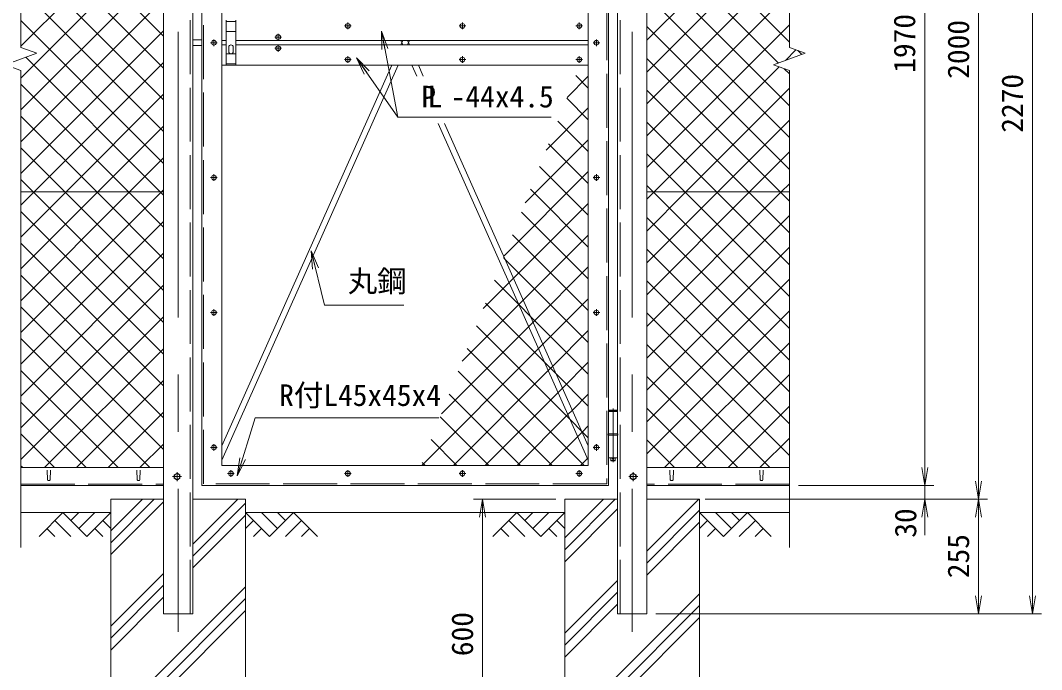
# Model space of a CAD drawing. Units: millimetres, scale not verified. Extents: x -4200 to 4200, y -2970 to 2970.
# Drawn here: x -2963 to -690, y -918 to 526 of the extents above; entities that cross this region are included whole.
import ezdxf
from ezdxf.enums import TextEntityAlignment as Align

# ---------------------------------------------------------------- set-up
doc = ezdxf.new("R2010")
doc.units = ezdxf.units.MM
doc.header["$LTSCALE"] = 20
doc.linetypes.add('DASHED', pattern=[7.5, 6, -1.5])
doc.linetypes.add('USER1', pattern=[50.8, 31.75, -6.35, 6.35, -6.35])
for name, color, linetype, lineweight in [('0-1_D-STR3', 3, 'Continuous', 13), ('0-2_D-BMK', 2, 'USER1', 13), ('0-3_D-STR1', 1, 'Continuous', 18), ('0-4_D-STR4', 7, 'Continuous', 9), ('0-5_D-BGD', 7, 'Continuous', 9), ('0-6_D-STR-DIM', 7, 'Continuous', 9), ('0-7_0', 7, 'Continuous', 9), ('0-8_D-DCR-HCH', 7, 'Continuous', 9), ('0-9_D-STR-TXT', 7, 'Continuous', 9), ('0-A_D-STR2', 7, 'Continuous', 9)]:
    doc.layers.add(name, color=color, linetype=linetype, lineweight=lineweight)
doc.styles.add('ＭＳ ゴシック', font='')
doc.styles.get('ＭＳ ゴシック').set_extended_font_data('MS Gothic')

# ---------------------------------------------------------------- blocks, each defined once
blk = doc.blocks.new('_Open')
at = {"layer": '0-7_0'}
blk.add_line((-20, 3.33), (0, 0), dxfattribs=at)
blk.add_lwpolyline([(-20, -3.33), (0, 0), (-20, 0)], dxfattribs=at)

msp = doc.modelspace()

# ---------------------------------------------------------------- linework, layer by layer
at = {"layer": '0-1_D-STR3'}
for p, q in [((-2505.05, 526.37), (-2505.05, 426.37)), ((-2483.05, 526.37), (-2483.05, 426.37)), ((-2579.05, 482.87), (-2559.05, 482.87)), ((-2111.43, 471.37), (-2115.9, 481.37)), ((-2115.9, 471.37), (-2111.43, 481.37)), ((-2097.19, 471.37), (-2101.66, 481.37)), ((-2101.66, 471.37), (-2097.19, 481.37)), ((-2579.05, 469.87), (-2559.05, 469.87)), ((-2499.05, 456.37), (-2499.05, 466.37)), ((-2489.05, 456.37), (-2489.05, 466.37)), ((-2514.05, -451.7), (-2121.76, 426.37)), ((-2514.05, -419.83), (-2136, 426.37)), ((-2080.36, 401.83), (-2091.33, 426.37)), ((-2066.13, 401.83), (-2077.09, 426.37)), ((-1699.05, -451.7), (-2033.37, 296.63)), ((-1699.05, -419.83), (-2019.13, 296.63)), ((-2961.55, 144.62), (-2644.05, 144.62)), ((-1251.55, 144.62), (-1569.05, 144.62)), ((-1653.55, -341.63), (-1652.55, -340.63)), ((-1635.55, -340.63), (-1652.55, -340.63)), ((-1635.55, -340.63), (-1634.55, -341.63)), ((-1634.35, -343.63), (-1653.75, -343.63)), ((-1653.75, -343.63), (-1653.75, -393.63)), ((-1653.55, -341.63), (-1653.55, -343.63)), ((-1653.55, -341.63), (-1634.55, -341.63)), ((-1634.55, -341.63), (-1634.55, -343.63)), ((-1634.35, -343.63), (-1634.35, -393.63)), ((-1633.55, -393.63), (-1654.55, -393.63)), ((-1654.55, -393.63), (-1654.55, -396.63)), ((-1633.55, -396.63), (-1654.55, -396.63)), ((-1653.75, -396.63), (-1653.75, -446.63)), ((-1634.35, -396.63), (-1634.35, -446.63)), ((-1633.55, -393.63), (-1633.55, -396.63)), ((-1634.35, -446.63), (-1653.75, -446.63)), ((-1649.05, -446.63), (-1649.05, -452.63)), ((-1648.05, -453.63), (-1649.05, -452.63)), ((-1640.05, -453.63), (-1648.05, -453.63)), ((-1639.05, -446.63), (-1639.05, -452.63)), ((-2620.55, -484.88), (-2614.05, -481.13)), ((-2620.55, -492.39), (-2620.55, -484.88)), ((-2614.05, -496.14), (-2620.55, -492.39)), ((-2614.05, -481.13), (-2607.55, -484.88)), ((-2607.55, -492.39), (-2614.05, -496.14)), ((-2607.55, -484.88), (-2607.55, -492.39)), ((-1599.05, -481.13), (-1605.55, -484.88)), ((-1605.55, -484.88), (-1605.55, -492.39)), ((-1605.55, -492.39), (-1599.05, -496.14)), ((-1592.55, -484.88), (-1599.05, -481.13)), ((-1599.05, -496.14), (-1592.55, -492.39)), ((-1592.55, -492.39), (-1592.55, -484.88))]:
    msp.add_line(p, q, dxfattribs=at)
at = {"layer": '0-1_D-STR3', "linetype": 'DASHED'}
for p, q in [((-2483.05, 523.37), (-2505.05, 523.37)), ((-2483.05, 501.37), (-2505.05, 501.37)), ((-2505.05, 451.37), (-2483.05, 451.37)), ((-2483.05, 429.37), (-2505.05, 429.37))]:
    msp.add_line(p, q, dxfattribs=at)
at = {"layer": '0-1_D-STR3'}
msp.add_lwpolyline([(-1640.05, -453.63), (-1639.05, -452.63), (-1649.05, -452.63)], dxfattribs=at)
for centre, radius in [((-2234.05, 513.87), 5.25), ((-1979.05, 513.87), 5.25), ((-1719.05, 513.87), 5.25), ((-2532.05, 476.37), 5.25), ((-2389.05, 488.87), 5.25), ((-1681.05, 476.37), 5.25), ((-2389.05, 463.87), 5.25), ((-2234.05, 438.87), 5.25), ((-1979.05, 438.87), 5.25), ((-1719.05, 438.87), 5.25), ((-2532.05, 176.37), 5.25), ((-1681.05, 176.37), 5.25), ((-2532.05, -123.63), 5.25), ((-1681.05, -123.63), 5.25), ((-2532.05, -423.63), 5.25), ((-1681.05, -423.63), 5.25), ((-1644.05, -448.63), 2), ((-2494.05, -481.63), 5.25), ((-2234.05, -481.63), 5.25), ((-1979.05, -481.63), 5.25), ((-1719.05, -481.63), 5.25), ((-2614.05, -488.63), 6.25), ((-1599.05, -488.63), 6.25)]:
    msp.add_circle(centre, radius, dxfattribs=at)
for centre, start, end in [((-2494.05, 466.37), 0.00035, 180.00001), ((-2494.05, 456.37), 180.00002, 0.00001)]:
    msp.add_arc(centre, 5, start, end, dxfattribs=at)
at = {"layer": '0-2_D-BMK'}
for p, q in [((-2611.55, 1516.37), (-2611.55, -833.63)), ((-1601.55, 1516.37), (-1601.55, -833.63)), ((-2226.61, 513.87), (-2241.49, 513.87)), ((-2234.05, 521.31), (-2234.05, 506.43)), ((-1971.61, 513.87), (-1986.49, 513.87)), ((-1979.05, 521.31), (-1979.05, 506.43)), ((-1711.61, 513.87), (-1726.49, 513.87)), ((-1719.05, 521.31), (-1719.05, 506.43)), ((-2532.05, 483.81), (-2532.05, 468.93)), ((-2381.61, 488.87), (-2396.49, 488.87)), ((-2389.05, 496.31), (-2389.05, 481.43)), ((-1681.05, 483.81), (-1681.05, 468.93)), ((-2524.61, 476.37), (-2539.49, 476.37)), ((-2381.61, 463.87), (-2396.49, 463.87)), ((-2389.05, 471.31), (-2389.05, 456.43)), ((-1673.61, 476.37), (-1688.49, 476.37)), ((-2226.61, 438.87), (-2241.49, 438.87)), ((-2234.05, 446.31), (-2234.05, 431.43)), ((-1971.61, 438.87), (-1986.49, 438.87)), ((-1979.05, 446.31), (-1979.05, 431.43)), ((-1711.61, 438.87), (-1726.49, 438.87)), ((-1719.05, 446.31), (-1719.05, 431.43)), ((-2532.05, 183.81), (-2532.05, 168.93)), ((-1681.05, 183.81), (-1681.05, 168.93)), ((-2524.61, 176.37), (-2539.49, 176.37)), ((-1673.61, 176.37), (-1688.49, 176.37)), ((-2524.61, -123.63), (-2539.49, -123.63)), ((-2532.05, -116.19), (-2532.05, -131.07)), ((-1673.61, -123.63), (-1688.49, -123.63)), ((-1681.05, -116.19), (-1681.05, -131.07)), ((-1644.05, -337.23), (-1644.05, -456.39)), ((-2524.61, -423.63), (-2539.49, -423.63)), ((-2532.05, -416.19), (-2532.05, -431.07)), ((-1673.61, -423.63), (-1688.49, -423.63)), ((-1681.05, -416.19), (-1681.05, -431.07)), ((-2494.05, -474.19), (-2494.05, -489.07)), ((-2234.05, -474.19), (-2234.05, -489.07)), ((-1979.05, -474.19), (-1979.05, -489.07)), ((-1719.05, -474.19), (-1719.05, -489.07)), ((-2624.05, -488.63), (-2604.05, -488.63)), ((-2614.05, -478.63), (-2614.05, -498.63)), ((-2486.61, -481.63), (-2501.49, -481.63)), ((-2226.61, -481.63), (-2241.49, -481.63)), ((-1971.61, -481.63), (-1986.49, -481.63)), ((-1711.61, -481.63), (-1726.49, -481.63)), ((-1589.05, -488.63), (-1609.05, -488.63)), ((-1599.05, -478.63), (-1599.05, -498.63))]:
    msp.add_line(p, q, dxfattribs=at)
at = {"layer": '0-3_D-STR1'}
for p, q in [((-2644.05, 1476.37), (-2644.05, -793.63)), ((-1569.05, 1476.37), (-1569.05, -793.63)), ((-2514.05, -463.63), (-2514.05, 1416.37)), ((-1699.05, 1416.37), (-1699.05, -463.63)), ((-2579.05, -793.63), (-2579.05, 1356.37)), ((-2505.05, 481.37), (-2514.05, 481.37)), ((-1699.05, 481.37), (-2483.05, 481.37)), ((-2505.05, 471.37), (-2514.05, 471.37)), ((-1699.05, 471.37), (-2483.05, 471.37)), ((-1699.05, 426.37), (-2514.05, 426.37)), ((-2644.05, -468.63), (-2961.55, -468.63)), ((-2902.55, -495.5), (-2903.3, -474)), ((-2896.55, -495.5), (-2895.8, -474)), ((-2702.55, -495.5), (-2703.3, -474)), ((-2696.55, -495.5), (-2695.8, -474)), ((-1699.05, -463.63), (-2514.05, -463.63)), ((-2514.05, -463.63), (-1699.05, -463.63)), ((-1569.05, -468.63), (-1251.55, -468.63)), ((-1516.55, -495.5), (-1517.3, -474)), ((-1510.55, -495.5), (-1509.8, -474)), ((-1316.55, -495.5), (-1317.3, -474)), ((-1310.55, -495.5), (-1309.8, -474)), ((-2961.55, -508.63), (-2644.05, -508.63)), ((-1251.55, -508.63), (-1569.05, -508.63)), ((-2644.05, -793.63), (-2579.05, -793.63))]:
    msp.add_line(p, q, dxfattribs=at)
at = {"layer": '0-3_D-STR1', "linetype": 'DASHED'}
for p, q in [((-2555.05, -504.63), (-2555.05, 1457.37)), ((-1628.05, -793.63), (-1628.05, 1476.37)), ((-2585.05, -793.63), (-2585.05, 1356.37)), ((-2961.55, -505.63), (-2644.05, -505.63)), ((-1658.05, -504.63), (-2555.05, -504.63)), ((-1251.55, -505.63), (-1569.05, -505.63))]:
    msp.add_line(p, q, dxfattribs=at)
at = {"layer": '0-3_D-STR1'}
msp.add_lwpolyline([(-1654.05, 1461.37), (-1654.05, -508.63), (-2559.05, -508.63), (-2559.05, 1461.37)], close=True, dxfattribs=at)
at = {"layer": '0-3_D-STR1', "linetype": 'DASHED'}
msp.add_lwpolyline([(-2555.05, 1457.37), (-1658.05, 1457.37), (-1658.05, -504.63)], dxfattribs=at)
at = {"layer": '0-3_D-STR1'}
msp.add_lwpolyline([(-1569.05, -793.63), (-1634.05, -793.63), (-1634.05, 1476.37), (-1569.05, 1476.37)], dxfattribs=at)
for centre in [(-2899.55, -494.25), (-2699.55, -494.25), (-1513.55, -494.25), (-1313.55, -494.25)]:
    msp.add_arc(centre, 3.25, 202.61986, 337.38014, dxfattribs=at)
at = {"layer": '0-4_D-STR4'}
for p, q in [((-2761.55, -538.63), (-2761.55, -1138.63)), ((-2761.55, -538.63), (-2644.05, -538.63)), ((-2579.05, -538.63), (-2461.55, -538.63)), ((-2461.55, -538.63), (-2461.55, -1138.63)), ((-1751.55, -538.63), (-1751.55, -1138.63)), ((-1751.55, -538.63), (-1634.05, -538.63)), ((-1569.05, -538.63), (-1451.55, -538.63)), ((-1451.55, -538.63), (-1451.55, -1138.63))]:
    msp.add_line(p, q, dxfattribs=at)
at = {"layer": '0-5_D-BGD'}
for p, q in [((-2761.55, -568.63), (-2961.55, -568.63)), ((-2461.55, -568.63), (-1751.55, -568.63)), ((-1451.55, -568.63), (-1251.55, -568.63))]:
    msp.add_line(p, q, dxfattribs=at)
at = {"layer": '0-6_D-STR-DIM'}
for p, q in [((-2961.55, 1525.82), (-2961.55, 465.59)), ((-1251.55, 1525.82), (-1251.55, 465.59)), ((-710.5, -753.63), (-710.5, 1436.37)), ((-950.5, 1421.37), (-950.5, -468.63)), ((-830.5, 1421.37), (-830.5, -498.63)), ((-2926.31, 452.77), (-2961.55, 465.59)), ((-1216.31, 452.77), (-1251.55, 465.59)), ((-2996.78, 427.12), (-2926.31, 452.77)), ((-1286.78, 427.12), (-1216.31, 452.77)), ((-2961.55, 414.29), (-2996.78, 427.12)), ((-2961.55, 414.29), (-2961.55, -645.94)), ((-1251.55, 414.29), (-1286.78, 427.12)), ((-1251.55, 414.29), (-1251.55, -645.94)), ((-950.5, -468.63), (-950.5, -428.63)), ((-1231.55, -508.63), (-930.5, -508.63)), ((-1231.55, -508.63), (-930.5, -508.63)), ((-950.5, -508.63), (-950.5, -538.63)), ((-1771.55, -538.63), (-1954.26, -538.63)), ((-1439.05, -538.63), (-810.5, -538.63)), ((-1439.05, -538.63), (-930.5, -538.63)), ((-1439.05, -538.63), (-810.5, -538.63)), ((-1934.26, -578.63), (-1934.26, -1098.63)), ((-950.5, -578.63), (-950.5, -618.63)), ((-830.5, -578.63), (-830.5, -753.63)), ((-1549.05, -793.63), (-810.5, -793.63)), ((-1549.05, -793.63), (-690.5, -793.63))]:
    msp.add_line(p, q, dxfattribs=at)
at = {"layer": '0-8_D-DCR-HCH'}
for p, q in [((-2761.55, -635.58), (-2664.59, -538.63)), ((-2761.55, -609.07), (-2691.11, -538.63)), ((-2761.55, -662.1), (-2644.05, -544.6)), ((-2579.05, -638.7), (-2478.98, -538.63)), ((-1751.55, -651.25), (-1638.93, -538.63)), ((-1751.55, -624.73), (-1665.45, -538.63)), ((-1569.05, -654.36), (-1453.32, -538.63)), ((-2579.05, -665.22), (-2461.55, -547.72)), ((-1751.55, -677.76), (-1634.05, -560.26)), ((-1569.05, -680.88), (-1451.55, -563.38)), ((-2867.97, -568.63), (-2921.18, -621.84)), ((-2885.71, -586.37), (-2850.07, -621.84)), ((-2867.97, -568.63), (-2814.76, -621.84)), ((-2850.23, -586.37), (-2832.5, -568.63)), ((-2832.5, -604.11), (-2797.02, -568.63)), ((-2814.76, -621.84), (-2761.55, -568.63)), ((-2779.28, -586.37), (-2761.55, -604.03)), ((-2579.05, -691.73), (-2461.55, -574.23)), ((-2408.33, -621.84), (-2461.55, -568.63)), ((-2443.81, -586.37), (-2461.55, -604.03)), ((-2390.6, -604.11), (-2426.07, -568.63)), ((-2355.12, -568.63), (-2408.33, -621.84)), ((-2372.77, -586.46), (-2390.6, -568.63)), ((-2337.38, -586.37), (-2373.02, -621.84)), ((-2355.12, -568.63), (-2301.91, -621.84)), ((-1857.97, -568.63), (-1911.18, -621.84)), ((-1875.71, -586.37), (-1840.07, -621.84)), ((-1857.97, -568.63), (-1804.76, -621.84)), ((-1840.23, -586.37), (-1822.5, -568.63)), ((-1822.5, -604.11), (-1787.02, -568.63)), ((-1804.76, -621.84), (-1751.55, -568.63)), ((-1769.28, -586.37), (-1751.55, -604.03)), ((-1569.05, -707.39), (-1451.55, -589.89)), ((-1398.33, -621.84), (-1451.55, -568.63)), ((-1433.81, -586.37), (-1451.55, -604.03)), ((-1380.6, -604.11), (-1416.07, -568.63)), ((-1345.12, -568.63), (-1398.33, -621.84)), ((-1362.77, -586.46), (-1380.6, -568.63)), ((-1327.38, -586.37), (-1363.02, -621.84)), ((-1345.12, -568.63), (-1291.91, -621.84)), ((-2903.44, -604.11), (-2885.63, -621.84)), ((-2797.02, -604.11), (-2779.2, -621.84)), ((-2426.07, -604.11), (-2443.89, -621.84)), ((-2319.65, -604.11), (-2337.47, -621.84)), ((-1893.44, -604.11), (-1875.63, -621.84)), ((-1787.02, -604.11), (-1769.2, -621.84)), ((-1416.07, -604.11), (-1433.89, -621.84)), ((-1309.65, -604.11), (-1327.47, -621.84)), ((-2761.55, -821.2), (-2644.05, -703.7)), ((-1751.55, -836.86), (-1634.05, -719.36)), ((-2761.55, -847.72), (-2644.05, -730.22)), ((-2761.55, -1033.33), (-2461.55, -733.33)), ((-1751.55, -863.38), (-1634.05, -745.88)), ((-1751.55, -1048.99), (-1451.55, -748.99)), ((-2761.55, -874.23), (-2644.05, -756.73)), ((-2761.55, -1059.85), (-2461.55, -759.85)), ((-1751.55, -889.89), (-1634.05, -772.39)), ((-2761.55, -1086.37), (-2461.55, -786.37)), ((-1751.55, -1075.51), (-1451.55, -775.51)), ((-1751.55, -1102.03), (-1451.55, -802.03))]:
    msp.add_line(p, q, dxfattribs=at)
at = {"layer": '0-9_D-STR-TXT'}
msp.add_line((-2122.92, 310.96), (-2158.55, 499.71), dxfattribs=at)
for points in [[(-1781.89, 310.96), (-2122.92, 310.96), (-2213.7, 441.25)], [(-2109.58, -107.55), (-2285.89, -107.55), (-2315.18, 11.36)], [(-2031.87, -357.51), (-2439.9, -357.51), (-2479.52, -485.01)]]:
    msp.add_lwpolyline(points, dxfattribs=at)
at = {"layer": '0-A_D-STR2'}
for p, q in [((-2961.55, 468.39), (-2644.05, 785.89)), ((-2644.05, 490.79), (-2947.87, 794.62)), ((-1569.05, 481.67), (-1256.1, 794.62)), ((-2644.05, 420.08), (-2961.55, 737.58)), ((-1569.05, 410.96), (-1251.55, 728.46)), ((-2961.55, 397.68), (-2644.05, 715.18)), ((-1275.85, 431.1), (-1569.05, 724.29)), ((-2644.05, 349.37), (-2961.55, 666.87)), ((-2961.55, 326.97), (-2644.05, 644.47)), ((-1569.05, 340.25), (-1251.55, 657.75)), ((-1251.55, 336.08), (-1569.05, 653.58)), ((-2644.05, 278.66), (-2961.55, 596.16)), ((-2961.55, 256.26), (-2644.05, 573.76)), ((-1569.05, 269.54), (-1251.55, 587.04)), ((-1251.55, 265.37), (-1569.05, 582.87)), ((-2644.05, 207.95), (-2961.55, 525.45)), ((-2961.55, 185.54), (-2644.05, 503.04)), ((-1569.05, 198.83), (-1251.55, 516.33)), ((-1251.55, 194.66), (-1569.05, 512.16)), ((-1260.48, 436.69), (-1236.9, 460.26)), ((-1224.01, 449.97), (-1232.82, 458.78)), ((-2931.76, 144.62), (-2644.05, 432.33)), ((-1272.21, 144.62), (-1569.05, 441.45)), ((-1251.55, 406.79), (-1263.33, 418.58)), ((-1746.27, 354.75), (-1699.05, 401.98)), ((-1699.05, 375.53), (-1726.94, 403.42)), ((-2722.14, 144.62), (-2961.55, 384.03)), ((-1342.92, 144.62), (-1569.05, 370.74)), ((-1481.84, 144.62), (-1251.55, 374.91)), ((-2861.05, 144.62), (-2644.05, 361.62)), ((-1699.05, 304.82), (-1747.04, 352.82)), ((-1792.89, 237.42), (-1699.05, 331.27)), ((-2792.85, 144.62), (-2961.55, 313.32)), ((-1699.05, 234.11), (-1767.15, 302.21)), ((-1413.63, 144.62), (-1569.05, 300.03)), ((-1411.13, 144.62), (-1251.55, 304.2)), ((-2790.34, 144.62), (-2644.05, 290.91)), ((-1839.52, 120.09), (-1699.05, 260.56)), ((-1699.05, 163.4), (-1787.26, 251.61)), ((-2863.56, 144.62), (-2961.55, 242.61)), ((-1484.34, 144.62), (-1569.05, 229.32)), ((-1340.42, 144.62), (-1251.55, 233.49)), ((-2719.63, 144.62), (-2644.05, 220.2)), ((-1886.14, 2.76), (-1699.05, 189.85)), ((-1699.05, 92.69), (-1807.36, 201.01)), ((-2934.27, 144.62), (-2961.55, 171.9)), ((-1269.71, 144.62), (-1251.55, 162.78)), ((-2961.55, 114.83), (-2931.76, 144.62)), ((-2961.55, 44.12), (-2861.05, 144.62)), ((-2961.55, -26.59), (-2790.34, 144.62)), ((-2961.55, -97.3), (-2719.63, 144.62)), ((-2961.55, -168.01), (-2648.92, 144.62)), ((-2644.05, -145.6), (-2934.27, 144.62)), ((-2644.05, -74.89), (-2863.56, 144.62)), ((-2644.05, -4.18), (-2792.85, 144.62)), ((-2644.05, 66.53), (-2722.14, 144.62)), ((-2648.92, 144.62), (-2644.05, 149.49)), ((-1699.05, 21.98), (-1827.47, 150.4)), ((-1555.05, 144.62), (-1569.05, 158.61)), ((-1569.05, 57.41), (-1481.84, 144.62)), ((-1569.05, -13.3), (-1411.13, 144.62)), ((-1569.05, -84.01), (-1340.42, 144.62)), ((-1569.05, -154.72), (-1269.71, 144.62)), ((-1251.55, -158.89), (-1555.05, 144.62)), ((-1251.55, -88.18), (-1484.34, 144.62)), ((-1251.55, -17.47), (-1413.63, 144.62)), ((-1251.55, 53.24), (-1342.92, 144.62)), ((-1251.55, 123.95), (-1272.21, 144.62)), ((-1865.48, -47.29), (-1699.05, 119.14)), ((-2644.05, -216.31), (-2961.55, 101.19)), ((-1699.05, -48.73), (-1847.58, 99.8)), ((-1569.05, -225.43), (-1251.55, 92.07)), ((-2961.55, -238.72), (-2644.05, 78.78)), ((-1251.55, -229.6), (-1569.05, 87.9)), ((-1699.05, -119.44), (-1867.69, 49.2)), ((-1843.64, -96.17), (-1699.05, 48.43)), ((-2644.05, -287.03), (-2961.55, 30.47)), ((-2961.55, -309.43), (-2644.05, 8.07)), ((-1569.05, -296.14), (-1251.55, 21.36)), ((-1251.55, -300.31), (-1569.05, 17.19)), ((-1821.81, -145.04), (-1699.05, -22.28)), ((-2644.05, -357.74), (-2961.55, -40.24)), ((-2961.55, -380.14), (-2644.05, -62.64)), ((-1932.76, -114.57), (-1875.32, -57.14)), ((-1875.32, -57.14), (-1865.48, -47.29)), ((-1569.05, -366.85), (-1251.55, -49.35)), ((-1251.55, -371.02), (-1569.05, -53.52)), ((-2644.05, -428.45), (-2961.55, -110.95)), ((-1979.38, -231.9), (-1853.49, -106.01)), ((-1796.05, -234.57), (-1928.01, -102.61)), ((-1853.49, -106.01), (-1843.64, -96.17)), ((-1799.97, -193.92), (-1699.05, -92.99)), ((-2961.55, -450.85), (-2644.05, -133.35)), ((-1569.05, -437.56), (-1251.55, -120.06)), ((-1251.55, -441.73), (-1569.05, -124.23)), ((-2026, -349.24), (-1831.65, -154.89)), ((-1738.95, -362.38), (-1948.11, -153.22)), ((-1831.65, -154.89), (-1821.81, -145.04)), ((-2674.57, -468.63), (-2961.55, -181.66)), ((-1778.14, -242.8), (-1699.05, -163.7)), ((-2908.62, -468.63), (-2644.05, -204.06)), ((-2069.69, -463.63), (-1809.82, -203.76)), ((-1708.41, -463.63), (-1968.22, -203.82)), ((-1809.82, -203.76), (-1799.97, -193.92)), ((-1295.36, -468.63), (-1569.05, -194.94)), ((-1529.4, -468.63), (-1251.55, -190.78)), ((-1770.32, -260.3), (-1796.05, -234.57)), ((-1787.98, -252.64), (-1778.14, -242.8)), ((-1756.3, -291.67), (-1699.05, -234.41)), ((-2745.28, -468.63), (-2961.55, -252.37)), ((-1998.98, -463.63), (-1787.98, -252.64)), ((-1779.12, -463.63), (-1988.33, -254.43)), ((-1699.05, -331.57), (-1770.32, -260.3)), ((-1366.07, -468.63), (-1569.05, -265.65)), ((-1458.69, -468.63), (-1251.55, -261.49)), ((-2837.91, -468.63), (-2644.05, -274.77)), ((-1766.14, -301.51), (-1756.3, -291.67)), ((-1849.83, -463.63), (-2008.43, -305.03)), ((-1928.26, -463.63), (-1766.14, -301.51)), ((-1734.47, -340.55), (-1699.05, -305.12)), ((-2815.99, -468.63), (-2961.55, -323.08)), ((-1744.31, -350.39), (-1734.47, -340.55)), ((-1436.78, -468.63), (-1569.05, -336.37)), ((-1387.98, -468.63), (-1251.55, -332.2)), ((-2767.2, -468.63), (-2644.05, -345.48)), ((-1920.54, -463.63), (-2028.54, -355.63)), ((-1857.55, -463.63), (-1744.31, -350.39)), ((-1713.22, -388.11), (-1738.95, -362.38)), ((-1712.63, -389.42), (-1699.05, -375.84)), ((-2886.7, -468.63), (-2961.55, -393.79)), ((-1991.25, -463.63), (-2048.65, -406.24)), ((-1786.84, -463.63), (-1722.47, -399.26)), ((-1722.47, -399.26), (-1712.63, -389.42)), ((-1699.05, -402.29), (-1713.22, -388.11)), ((-1507.49, -468.63), (-1569.05, -407.08)), ((-1317.27, -468.63), (-1251.55, -402.91)), ((-2696.48, -468.63), (-2644.05, -416.19)), ((-2957.41, -468.63), (-2961.55, -464.5)), ((-2061.96, -463.63), (-2068.76, -456.84))]:
    msp.add_line(p, q, dxfattribs=at)
for points in [[(-1251.55, 477.51), (-1568.66, 794.62), (-1569.05, 795.01)], [(-2644.05, 137.24), (-2651.42, 144.62), (-2950.7, 443.89)], [(-1569.05, 128.12), (-1552.55, 144.62), (-1274.52, 422.65)], [(-1699.05, -190.15), (-1884.52, -4.68), (-1887.79, -1.41)], [(-1699.05, -260.86), (-1827.42, -132.49), (-1853.15, -106.76), (-1907.9, -52.01)], [(-1716.13, -463.63), (-1700.64, -448.14), (-1699.05, -446.55)]]:
    msp.add_lwpolyline(points, dxfattribs=at)

# ---------------------------------------------------------------- block references
at = {"layer": '0-6_D-STR-DIM', "xscale": 2, "yscale": 2}
for p, rotation in [((-950.5, -508.63), 270), ((-950.5, -508.63), 270), ((-830.5, -538.63), 270), ((-1934.26, -538.63), 90), ((-950.5, -538.63), 90), ((-830.5, -538.63), 90), ((-830.5, -793.63), 270), ((-710.5, -793.63), 270)]:
    msp.add_blockref('_Open', p, dxfattribs=dict(at, rotation=rotation))
at = {"layer": '0-9_D-STR-TXT', "xscale": 2, "yscale": 2}
for p, rotation in [((-2158.92, 501.67), 100.69123), ((-2214.84, 442.89), 124.86903), ((-2315.66, 13.3), 103.84045), ((-2480.11, -486.92), 252.73639)]:
    msp.add_blockref('_Open', p, dxfattribs=dict(at, rotation=rotation))

# ---------------------------------------------------------------- texts
at = {"layer": '0-6_D-STR-DIM', "style": 'ＭＳ ゴシック'}
for s, p in [('1970', (-957.25, 409.47)), ('2000', (-837.25, 396.12)), ('2270', (-717.25, 276.12)), ('30', (-954.85, -624.53)), ('255', (-837.25, -714.48)), ('600', (-1941.01, -887.88))]:
    msp.add_text(s, height=48.09, rotation=90, dxfattribs=at).set_placement(p, align=Align.BOTTOM_LEFT)
at = {"layer": '0-9_D-STR-TXT', "style": 'ＭＳ ゴシック'}
for s, p in [('P -44x4.5', (-2070.47, 317.96)), ('L', (-2056.62, 317.96)), ('丸鋼', (-2234.2, -92.43)), ('R付L45x45x4', (-2386.94, -345.94))]:
    msp.add_text(s, height=48.09, dxfattribs=at).set_placement(p, align=Align.BOTTOM_LEFT)

doc.saveas('drawing.dxf')
